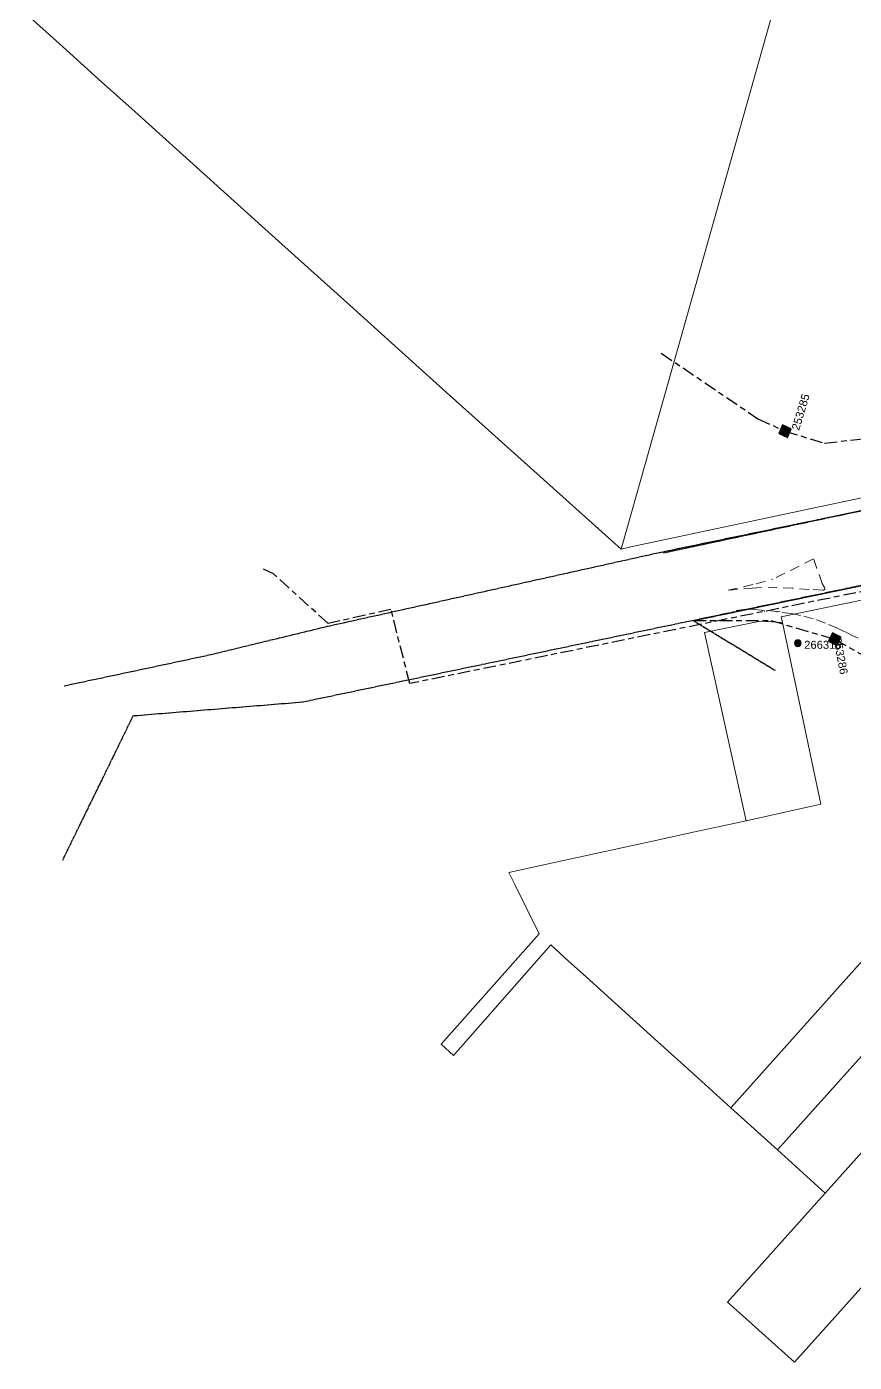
# Model space of a CAD drawing. Header units: metres. Extents: x 303351 to 304687, y 6235874 to 6237126.
# Drawn here: x 303502.7 to 303761.3, y 6236126.1 to 6236543.4 of the extents above; entities that cross this region are included whole.
import ezdxf
from ezdxf.enums import TextEntityAlignment as Align

# ---------------------------------------------------------------- set-up
doc = ezdxf.new("R2010")
doc.units = ezdxf.units.M
for name, pattern in [('Cable Exist OH', [1, 1, 0]), ('Cable Exist UG', [8.2, 4, -1.2, 1.8, -1.2]), ('Dash', [5, 3, -2])]:
    doc.linetypes.add(name, pattern=pattern)
doc.layers.get('0').update_dxf_attribs({"color": 6})
for name, color, linetype, lineweight in [('Cadastre Buildings_SP_EXT', 9, 'Continuous', 5), ('Cadastre Developer_SP_EXT', 9, 'Continuous', 5), ('Cadastre Land Parcels_SP_EXT', 9, 'Continuous', 5)]:
    doc.layers.add(name, color=color, linetype=linetype, lineweight=lineweight)
for name, color, linetype in [('Mains_HV_EXT', 7, 'Continuous'), ('Mains_LV_EXT', 7, 'Continuous'), ('Mains_SL_EXT', 7, 'Continuous'), ('Mains_TR_EXT', 7, 'Continuous'), ('SupportsOH_SP_TR_HV_LV_SL_EXT', 7, 'Continuous'), ('SupportsUG_SP_LV_SL_EXT', 7, 'Continuous')]:
    doc.layers.add(name, color=color, linetype=linetype)
doc.styles.add('COLUMN_LABEL', font='arial.ttf')
doc.styles.add('POLE_LABEL', font='arial.ttf')
doc.styles.get("Standard").update_dxf_attribs({"font": 'arial.ttf'})
doc.linetypes.add('Cable E OH', pattern='A,9.4,["E",Standard,S=1.7,R=0,X=0,Y=-1],0', length=9.4)

# ---------------------------------------------------------------- blocks, each defined once
blk = doc.blocks.new('COLUMN_EXT')
blk.add_hatch(color=256).paths.add_polyline_path([(-1.49, 1.48), (-1.49, -1.49), (1.48, -1.49), (1.48, 1.48)])
blk.add_lwpolyline([(-1.49, -1.49), (1.48, -1.49), (1.48, 1.48), (-1.49, 1.48)], close=True)
for tag, height, style, flags, p in [('STRUCTURE_PLANT_NUMBER', 0.2, 'POLE_LABEL', 9, (1.81, 0.03)), ('ASSET_NUM', 2.5, 'COLUMN_LABEL', 8, (2, 2)), ('STREET_CODE', 0.2, 'COLUMN_LABEL', 9, (1.81, -0.2))]:
    blk.add_attdef(tag, text='', height=height, dxfattribs=dict(style=style, flags=flags)).set_placement(p, align=Align.MIDDLE_LEFT)
at = {"flags": 1}
blk.add_attdef('Z', (1.81, -2.35), '', height=0.2, dxfattribs=at)
at = {"flags": 9}
for tag, p in [('COLUMN_TYPE', (1.81, -0.4)), ('OWNED_BY', (1.81, -0.6)), ('STATE', (1.81, -0.8)), ('USAGE', (1.81, -1)), ('STREETNAME', (1.81, -1.6)), ('SUBURB', (1.81, -1.8)), ('LEGEND', (1.81, -1.2)), ('LOCATION', (1.81, -1.4)), ('NOTES', (1.81, -2))]:
    blk.add_attdef(tag, text='', height=0.2, dxfattribs=at).set_placement(p, align=Align.MIDDLE_LEFT)
blk = doc.blocks.new('POLE_EXT')
blk.add_hatch(color=256).paths.add_polyline_path([(-1, 0, 1), (1, 0, 1)])
blk.add_lwpolyline([(-1, 0, 1), (1, 0, 1)], format="xyb", close=True)
for tag, height, flags, p in [('pNumber', 2.5, 8, (-17.84, 2.07)), ('OWNED_BY', 0.2, 9, (1.35, -0.4)), ('SPECIAL_USE', 0.2, 9, (1.35, -0.8)), ('STATE', 0.2, 9, (1.35, -1)), ('cLV', 0.2, 9, (1.35, -1.4)), ('hDepth', 0.2, 9, (1.35, -1.6)), ('hDia', 0.2, 9, (1.35, -1.8)), ('cHV', 0.2, 9, (1.35, -2)), ('cLinedev', 0.2, 9, (1.35, -3.4)), ('pExisting', 0.2, 9, (1.35, -3.8)), ('PARENT', 0.2, 9, (1.35, -0.6)), ('USAGE', 0.2, 9, (1.35, -1.2)), ('LBRACKET', 0.2, 9, (1.35, -2.2)), ('LExisting', 0.2, 9, (1.35, -2.4)), ('LANTNUMBER', 0.2, 9, (1.35, -2.6)), ('LOther', 0.2, 9, (1.35, -2.8)), ('LRemove', 0.2, 9, (1.35, -3)), ('LEGEND', 0.2, 9, (1.35, -3.2)), ('LOCATION', 0.2, 9, (1.35, -3.6)), ('PFNUMBER', 0.2, 9, (1.35, -4)), ('NEWPFNUMBER', 0.2, 9, (1.35, -4.2)), ('pFooting', 0.2, 9, (1.35, -4.4)), ('pNew', 0.2, 9, (1.35, -4.6)), ('pRelocate', 0.2, 9, (1.35, -5)), ('pRemove', 0.2, 9, (1.35, -5.2)), ('pReplace', 0.2, 9, (1.35, -5.4)), ('pStay', 0.2, 9, (1.35, -5.6)), ('pType', 0.2, 9, (1.35, -5.8)), ('cspan', 0.2, 9, (1.35, -6)), ('STREETNAME', 0.2, 9, (1.35, -6.2)), ('SUBURB', 0.2, 9, (1.35, -6.4)), ('OPERATED_BY', 0.2, 9, (1.36, -7.01)), ('NOTES', 0.2, 9, (1.35, -6.6)), ('MAINTAINED_BY', 0.2, 9, (1.36, -6.81))]:
    blk.add_attdef(tag, text='', height=height, dxfattribs=dict(flags=flags)).set_placement(p, align=Align.MIDDLE_LEFT)
at = {"style": 'POLE_LABEL'}
for tag, height, flags, p in [('STRUCTURE_PLANT_NUMBER', 0.2, 9, (1.35, 0.03)), ('ASSET_NUM', 2.5, 8, (2, 2)), ('STREET_CODE', 0.2, 9, (1.35, -0.2))]:
    blk.add_attdef(tag, text='', height=height, dxfattribs=dict(at, flags=flags)).set_placement(p, align=Align.MIDDLE_LEFT)
at = {"flags": 1}
blk.add_attdef('Z', (1.35, -7.33), '', height=0.2, dxfattribs=at)

msp = doc.modelspace()

# ---------------------------------------------------------------- linework, layer by layer
at = {"layer": 'Cadastre Buildings_SP_EXT', "linetype": 'Continuous'}
msp.add_lwpolyline([(303738.88, 6236357.28), (303731.94, 6236357.73), (303714.54, 6236354.14), (303727.53, 6236295.35), (303750.84, 6236300.5), (303738.88, 6236357.28)], close=True, dxfattribs=at)
at = {"layer": 'Cadastre Developer_SP_EXT', "linetype": 'Dash'}
for points in [[(303748.61, 6236377.12), (303735.84, 6236370.76)], [(303751.31, 6236369.4), (303748.61, 6236377.12)], [(303721.88, 6236367.33), (303730.7, 6236369.36), (303735.84, 6236370.76)], [(303721.88, 6236367.33), (303729.39, 6236368.03), (303735.97, 6236368.3)], [(303751.47, 6236367.38), (303747.2, 6236367.59), (303742.08, 6236367.94), (303735.97, 6236368.3)], [(303752.01, 6236368.23), (303751.31, 6236369.4)], [(303751.31, 6236369.4), (303751.49, 6236368.96), (303751.38, 6236369.23), (303751.31, 6236369.4)], [(303752.01, 6236368.23), (303752.04, 6236368.2), (303752.06, 6236368.17), (303752.08, 6236368.13), (303752.09, 6236368.1), (303752.11, 6236368.06), (303752.12, 6236368.03), (303752.13, 6236367.99), (303752.14, 6236367.95), (303752.14, 6236367.91), (303752.14, 6236367.87), (303752.14, 6236367.83), (303752.13, 6236367.79), (303752.13, 6236367.75), (303752.11, 6236367.72), (303752.1, 6236367.69), (303752.09, 6236367.65), (303752.07, 6236367.61), (303752.05, 6236367.58), (303752.02, 6236367.55), (303751.99, 6236367.52), (303751.96, 6236367.49), (303751.93, 6236367.47), (303751.9, 6236367.44), (303751.87, 6236367.42), (303751.83, 6236367.41), (303751.8, 6236367.39), (303751.76, 6236367.38), (303751.72, 6236367.37), (303751.68, 6236367.36), (303751.64, 6236367.36), (303751.59, 6236367.36), (303751.55, 6236367.36), (303751.51, 6236367.37), (303751.47, 6236367.38)], [(303724.49, 6236360.97), (303726.83, 6236361.28), (303729.19, 6236361.43), (303730.23, 6236361.28), (303738.59, 6236360.58)], [(303733.31, 6236360.89), (303733.31, 6236360.69)], [(303737.1, 6236360.64), (303737.47, 6236360.62)], [(303738.76, 6236360.44), (303741.6, 6236360.05), (303745.57, 6236359.2), (303749.48, 6236358.07), (303753.29, 6236356.66)], [(303753.29, 6236356.66), (303756.24, 6236355.43), (303759.12, 6236354.04), (303760.69, 6236353.19)], [(303760.69, 6236353.19), (303762.5, 6236352.36)]]:
    msp.add_lwpolyline(points, dxfattribs=at)
at = {"layer": 'Cadastre Land Parcels_SP_EXT', "linetype": 'Continuous'}
for points in [[(303502.69, 6236547.23), (303513.85, 6236537.2), (303525.13, 6236527.06), (303536.56, 6236516.76), (303581.39, 6236476.42), (303603.76, 6236456.26), (303632.86, 6236430.09), (303685.48, 6236382.84), (303688.45, 6236380.16), (303749.94, 6236597.91)], [(303749.94, 6236597.91), (303688.45, 6236380.16), (303691.55, 6236380.87), (303752.34, 6236393.79), (303834.58, 6236411.25), (303821.5, 6236470.64), (303837.5, 6236474.36), (303850.72, 6236477.43), (303850.72, 6236477.43), (303836.02, 6236546.59)]]:
    msp.add_lwpolyline(points, dxfattribs=at)
for points in [[(303827.21, 6236322.51), (303778.19, 6236367.3), (303738.5, 6236359.08), (303738.88, 6236357.28), (303750.84, 6236300.5), (303727.53, 6236295.35), (303712.49, 6236292.04), (303697.36, 6236288.77), (303668.09, 6236282.39), (303653.36, 6236279.16), (303655.25, 6236275.45), (303662.87, 6236260.01), (303632.22, 6236225.5), (303636.1, 6236221.97), (303666.45, 6236256.59), (303672.07, 6236251.49), (303677.56, 6236246.52), (303688.76, 6236236.33), (303699.97, 6236226.24), (303711.26, 6236216.05), (303722.72, 6236205.67), (303827.21, 6236322.51)], [(303824.38, 6236289.48), (303840.95, 6236307.93), (303841.95, 6236309.04), (303840.91, 6236310), (303827.21, 6236322.51), (303722.72, 6236205.67), (303737.3, 6236192.47), (303824.38, 6236289.48)], [(303838.33, 6236274.97), (303824.38, 6236289.48), (303737.3, 6236192.47), (303752.28, 6236178.96), (303838.33, 6236274.97)], [(303841.71, 6236271.52), (303838.33, 6236274.97), (303752.28, 6236178.96), (303721.73, 6236144.93), (303726.43, 6236140.71), (303736.59, 6236131.6), (303742.63, 6236126.14), (303839.36, 6236233.96), (303842.48, 6236234.13), (303856.65, 6236234.91), (303856.74, 6236235.12), (303866.51, 6236246.08), (303852.24, 6236260.71), (303841.71, 6236271.52)]]:
    msp.add_lwpolyline(points, close=True, dxfattribs=at)
at = {"layer": 'Mains_HV_EXT', "color": 7, "linetype": 'Cable Exist UG'}
msp.add_lwpolyline([(304189.08, 6236455.31), (303906.47, 6236395.99), (303622.42, 6236338.18), (303616.54, 6236361.34), (303596.87, 6236356.97), (303579.85, 6236372.42), (303576.73, 6236373.96)], dxfattribs=at)
at = {"layer": 'Mains_HV_EXT', "color": 7, "linetype": 'Cable Exist OH'}
msp.add_lwpolyline([(304105.89, 6236440.59), (304072.27, 6236433.43), (304005.62, 6236419.41), (303929.32, 6236403.52), (303856.04, 6236387.85), (303787.82, 6236373.87), (303721.42, 6236360.05), (303588.82, 6236332.34), (303535.89, 6236328.03), (303513.84, 6236282.92)], dxfattribs=at)
at = {"layer": 'Mains_HV_EXT', "linetype": 'Cable Exist OH'}
msp.add_lwpolyline([(303952.33, 6236432.16), (303865.93, 6236413.86), (303804.78, 6236401.01), (303772.28, 6236393.96), (303701.48, 6236379.28), (303596.59, 6236355.97), (303560.11, 6236347.13), (303514.38, 6236337.38)], dxfattribs=at)
at = {"layer": 'Mains_HV_EXT', "linetype": 'Cable E OH'}
for points in [[(303701.69, 6236379.06), (303772.18, 6236394.1)], [(303711.11, 6236357.84), (303787.82, 6236373.87)]]:
    msp.add_lwpolyline(points, dxfattribs=at)
at = {"layer": 'Mains_LV_EXT', "linetype": 'Cable Exist OH'}
msp.add_lwpolyline([(303711.04, 6236357.86), (303787.82, 6236373.87)], dxfattribs=at)
at = {"layer": 'Mains_SL_EXT', "linetype": 'Cable Exist UG'}
for points in [[(303701.03, 6236441.38), (303731.23, 6236420.93), (303739.68, 6236417.08)], [(303739.68, 6236417.08), (303752.05, 6236413.25), (303765.7, 6236414.88)], [(303711.04, 6236357.86), (303735.21, 6236357.94), (303755.22, 6236352.04)], [(303755.22, 6236352.04), (303769.2, 6236344.16), (303792.58, 6236340.14)]]:
    msp.add_lwpolyline(points, dxfattribs=at)
at = {"layer": 'Mains_SL_EXT', "linetype": 'Cable Exist OH'}
for points in [[(303711.04, 6236357.86), (303787.82, 6236373.87), (303856.1, 6236387.86)], [(303711.04, 6236357.86), (303736.58, 6236342.37)]]:
    msp.add_lwpolyline(points, dxfattribs=at)
at = {"layer": 'Mains_TR_EXT', "linetype": 'Cable Exist OH'}
for points in [[(303701.69, 6236379.06), (303772.3, 6236394.07)], [(303711.04, 6236357.86), (303787.82, 6236373.87)]]:
    msp.add_lwpolyline(points, dxfattribs=at)

# ---------------------------------------------------------------- block references
at = {"layer": 'SupportsOH_SP_TR_HV_LV_SL_EXT'}
ref = msp.add_blockref('POLE_EXT', (303743.7, 6236350.79), dxfattribs=at)
ref.add_attrib('ASSET_NUM', '266318', dxfattribs={"layer": '0', "height": 2.5, "rotation": 0.1082, "style": 'POLE_LABEL'}).set_placement((303745.7, 6236351.54), align=Align.TOP_LEFT)
at = {"layer": 'SupportsUG_SP_LV_SL_EXT'}
ref = msp.add_blockref('COLUMN_EXT', (303739.68, 6236417.08), dxfattribs=dict(at, rotation=335.7456415622037))
ref.add_attrib('ASSET_NUM', '253285', dxfattribs={"layer": '0', "height": 2.5, "rotation": 73.2089, "style": 'COLUMN_LABEL'}).set_placement((303741.68, 6236417.83), align=Align.TOP_LEFT)
ref = msp.add_blockref('COLUMN_EXT', (303755.22, 6236352.04), dxfattribs=dict(at, rotation=152.9436934844869))
ref.add_attrib('ASSET_NUM', '253286', dxfattribs={"layer": '0', "height": 2.5, "rotation": 280.7518, "style": 'COLUMN_LABEL'}).set_placement((303757.22, 6236352.79), align=Align.TOP_LEFT)

doc.saveas('drawing.dxf')
